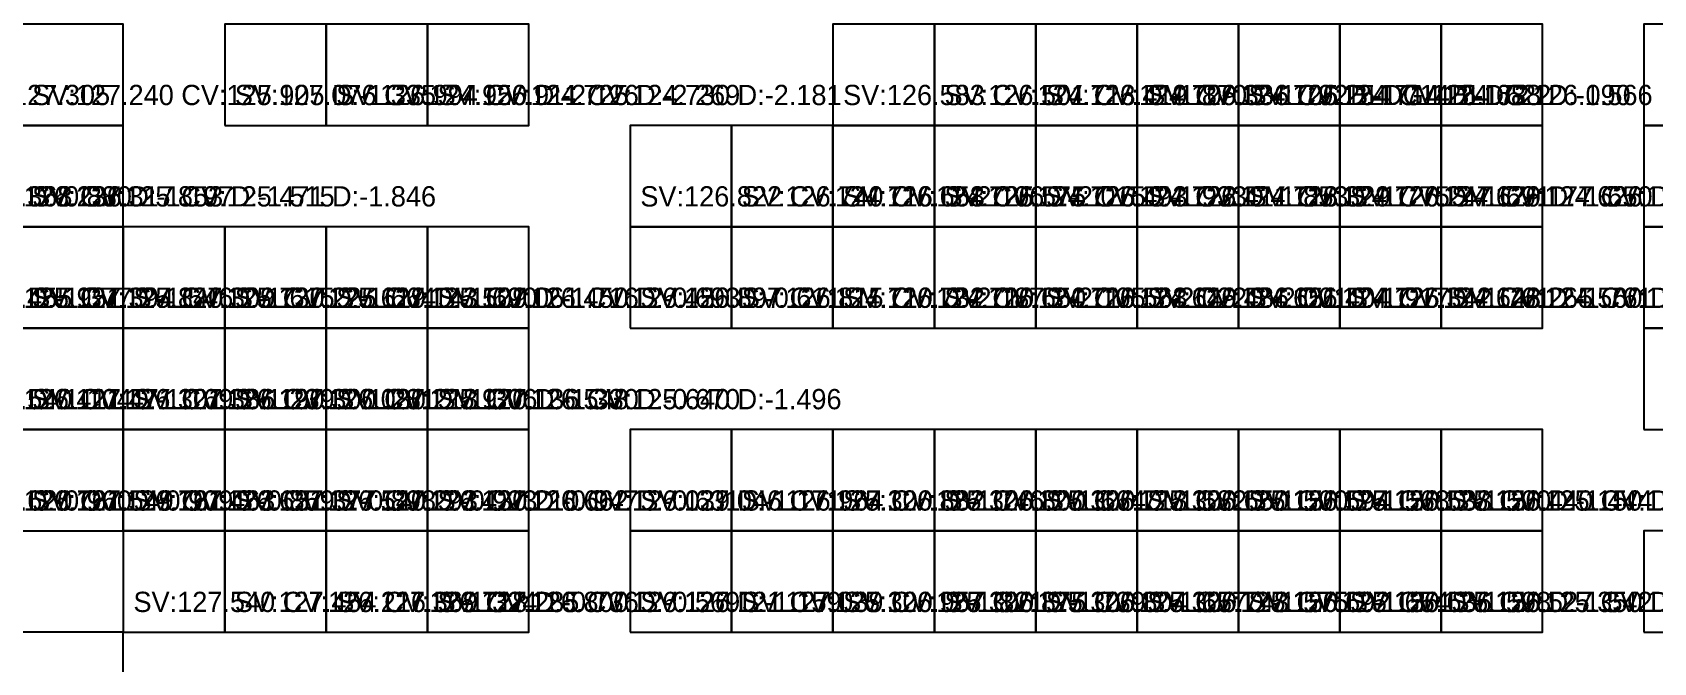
# Model space of a CAD drawing. Header units: metres. Extents: x 287857 to 287981, y 62957 to 63018.
# Drawn here: x 287920.03 to 287936.02, y 62985.53 to 62991.75 of the extents above; entities that cross this region are included whole.
import ezdxf

# ---------------------------------------------------------------- set-up
doc = ezdxf.new("R2010")
doc.units = ezdxf.units.M
for name, color, linetype, true_color in [('CORR-BLDG-TXT', 7, 'Continuous', 0xfacc15), ('CORR-BUILDING', 7, 'Continuous', 0xfacc15), ('CORR-CUT', 7, 'Continuous', 0x3b82f6), ('CORR-DIFF-TXT', 7, 'Continuous', 0xffffff)]:
    doc.layers.add(name, color=color, linetype=linetype, true_color=true_color)

msp = doc.modelspace()

# ---------------------------------------------------------------- linework, layer by layer
at = {"layer": 'CORR-BUILDING'}
for points in [[(287932.925, 62990.831, 126.172), (287933.925, 62990.831, 126.172), (287933.925, 62991.831, 126.172), (287932.925, 62991.831, 126.172), (287932.925, 62990.831, 126.172)], [(287933.925, 62990.831, 126.09), (287934.925, 62990.831, 126.09), (287934.925, 62991.831, 126.09), (287933.925, 62991.831, 126.09), (287933.925, 62990.831, 126.09)], [(287935.925, 62990.831, 125.943), (287936.925, 62990.831, 125.943), (287936.925, 62991.831, 125.943), (287935.925, 62991.831, 125.943), (287935.925, 62990.831, 125.943)]]:
    msp.add_polyline3d(points, dxfattribs=at)
at = {"layer": 'CORR-CUT'}
for points in [[(287919.925, 62990.831, 127.24), (287920.925, 62990.831, 127.24), (287920.925, 62991.831, 127.24), (287919.925, 62991.831, 127.24), (287919.925, 62990.831, 127.24)], [(287921.925, 62990.831, 127.076), (287922.925, 62990.831, 127.076), (287922.925, 62991.831, 127.076), (287921.925, 62991.831, 127.076), (287921.925, 62990.831, 127.076)], [(287922.925, 62990.831, 126.994), (287923.925, 62990.831, 126.994), (287923.925, 62991.831, 126.994), (287922.925, 62991.831, 126.994), (287922.925, 62990.831, 126.994)], [(287923.925, 62990.831, 126.911), (287924.925, 62990.831, 126.911), (287924.925, 62991.831, 126.911), (287923.925, 62991.831, 126.911), (287923.925, 62990.831, 126.911)], [(287927.925, 62990.831, 126.583), (287928.925, 62990.831, 126.583), (287928.925, 62991.831, 126.583), (287927.925, 62991.831, 126.583), (287927.925, 62990.831, 126.583)], [(287928.925, 62990.831, 126.501), (287929.925, 62990.831, 126.501), (287929.925, 62991.831, 126.501), (287928.925, 62991.831, 126.501), (287928.925, 62990.831, 126.501)], [(287929.925, 62990.831, 126.419), (287930.925, 62990.831, 126.419), (287930.925, 62991.831, 126.419), (287929.925, 62991.831, 126.419), (287929.925, 62990.831, 126.419)], [(287930.925, 62990.831, 126.336), (287931.925, 62990.831, 126.336), (287931.925, 62991.831, 126.336), (287930.925, 62991.831, 126.336), (287930.925, 62990.831, 126.336)], [(287931.925, 62990.831, 126.254), (287932.925, 62990.831, 126.254), (287932.925, 62991.831, 126.254), (287931.925, 62991.831, 126.254), (287931.925, 62990.831, 126.254)], [(287919.925, 62989.831, 127.317), (287920.925, 62989.831, 127.317), (287920.925, 62990.831, 127.317), (287919.925, 62990.831, 127.317), (287919.925, 62989.831, 127.317)], [(287925.925, 62989.831, 126.822), (287926.925, 62989.831, 126.822), (287926.925, 62990.831, 126.822), (287925.925, 62990.831, 126.822), (287925.925, 62989.831, 126.822)], [(287926.925, 62989.831, 126.74), (287927.925, 62989.831, 126.74), (287927.925, 62990.831, 126.74), (287926.925, 62990.831, 126.74), (287926.925, 62989.831, 126.74)], [(287927.925, 62989.831, 126.658), (287928.925, 62989.831, 126.658), (287928.925, 62990.831, 126.658), (287927.925, 62990.831, 126.658), (287927.925, 62989.831, 126.658)], [(287928.925, 62989.831, 126.575), (287929.925, 62989.831, 126.575), (287929.925, 62990.831, 126.575), (287928.925, 62990.831, 126.575), (287928.925, 62989.831, 126.575)], [(287929.925, 62989.831, 126.493), (287930.925, 62989.831, 126.493), (287930.925, 62990.831, 126.493), (287929.925, 62990.831, 126.493), (287929.925, 62989.831, 126.493)], [(287930.925, 62989.831, 126.411), (287931.925, 62989.831, 126.411), (287931.925, 62990.831, 126.411), (287930.925, 62990.831, 126.411), (287930.925, 62989.831, 126.411)], [(287931.925, 62989.831, 126.329), (287932.925, 62989.831, 126.329), (287932.925, 62990.831, 126.329), (287931.925, 62990.831, 126.329), (287931.925, 62989.831, 126.329)], [(287932.925, 62989.831, 126.247), (287933.925, 62989.831, 126.247), (287933.925, 62990.831, 126.247), (287932.925, 62990.831, 126.247), (287932.925, 62989.831, 126.247)], [(287933.925, 62989.831, 126.177), (287934.925, 62989.831, 126.177), (287934.925, 62990.831, 126.177), (287933.925, 62990.831, 126.177), (287933.925, 62989.831, 126.177)], [(287935.925, 62989.831, 126.011), (287936.925, 62989.831, 126.011), (287936.925, 62990.831, 126.011), (287935.925, 62990.831, 126.011), (287935.925, 62989.831, 126.011)], [(287919.925, 62988.831, 127.394), (287920.925, 62988.831, 127.394), (287920.925, 62989.831, 127.394), (287919.925, 62989.831, 127.394), (287919.925, 62988.831, 127.394)], [(287920.925, 62988.831, 127.309), (287921.925, 62988.831, 127.309), (287921.925, 62989.831, 127.309), (287920.925, 62989.831, 127.309), (287920.925, 62988.831, 127.309)], [(287921.925, 62988.831, 127.225), (287922.925, 62988.831, 127.225), (287922.925, 62989.831, 127.225), (287921.925, 62989.831, 127.225), (287921.925, 62988.831, 127.225)], [(287922.925, 62988.831, 127.143), (287923.925, 62988.831, 127.143), (287923.925, 62989.831, 127.143), (287922.925, 62989.831, 127.143), (287922.925, 62988.831, 127.143)], [(287923.925, 62988.831, 127.061), (287924.925, 62988.831, 127.061), (287924.925, 62989.831, 127.061), (287923.925, 62989.831, 127.061), (287923.925, 62988.831, 127.061)], [(287925.925, 62988.831, 126.897), (287926.925, 62988.831, 126.897), (287926.925, 62989.831, 126.897), (287925.925, 62989.831, 126.897), (287925.925, 62988.831, 126.897)], [(287926.925, 62988.831, 126.815), (287927.925, 62988.831, 126.815), (287927.925, 62989.831, 126.815), (287926.925, 62989.831, 126.815), (287926.925, 62988.831, 126.815)], [(287927.925, 62988.831, 126.732), (287928.925, 62988.831, 126.732), (287928.925, 62989.831, 126.732), (287927.925, 62989.831, 126.732), (287927.925, 62988.831, 126.732)], [(287928.925, 62988.831, 126.65), (287929.925, 62988.831, 126.65), (287929.925, 62989.831, 126.65), (287928.925, 62989.831, 126.65), (287928.925, 62988.831, 126.65)], [(287929.925, 62988.831, 126.568), (287930.925, 62988.831, 126.568), (287930.925, 62989.831, 126.568), (287929.925, 62989.831, 126.568), (287929.925, 62988.831, 126.568)], [(287930.925, 62988.831, 126.486), (287931.925, 62988.831, 126.486), (287931.925, 62989.831, 126.486), (287930.925, 62989.831, 126.486), (287930.925, 62988.831, 126.486)], [(287931.925, 62988.831, 126.404), (287932.925, 62988.831, 126.404), (287932.925, 62989.831, 126.404), (287931.925, 62989.831, 126.404), (287931.925, 62988.831, 126.404)], [(287932.925, 62988.831, 126.342), (287933.925, 62988.831, 126.342), (287933.925, 62989.831, 126.342), (287932.925, 62989.831, 126.342), (287932.925, 62988.831, 126.342)], [(287933.925, 62988.831, 126.265), (287934.925, 62988.831, 126.265), (287934.925, 62989.831, 126.265), (287933.925, 62989.831, 126.265), (287933.925, 62988.831, 126.265)], [(287935.925, 62988.831, 126.079), (287936.925, 62988.831, 126.079), (287936.925, 62989.831, 126.079), (287935.925, 62989.831, 126.079), (287935.925, 62988.831, 126.079)], [(287919.925, 62987.831, 127.471), (287920.925, 62987.831, 127.471), (287920.925, 62988.831, 127.471), (287919.925, 62988.831, 127.471), (287919.925, 62987.831, 127.471)], [(287920.925, 62987.831, 127.386), (287921.925, 62987.831, 127.386), (287921.925, 62988.831, 127.386), (287920.925, 62988.831, 127.386), (287920.925, 62987.831, 127.386)], [(287921.925, 62987.831, 127.3), (287922.925, 62987.831, 127.3), (287922.925, 62988.831, 127.3), (287921.925, 62988.831, 127.3), (287921.925, 62987.831, 127.3)], [(287922.925, 62987.831, 127.218), (287923.925, 62987.831, 127.218), (287923.925, 62988.831, 127.218), (287922.925, 62988.831, 127.218), (287922.925, 62987.831, 127.218)], [(287923.925, 62987.831, 127.136), (287924.925, 62987.831, 127.136), (287924.925, 62988.831, 127.136), (287923.925, 62988.831, 127.136), (287923.925, 62987.831, 127.136)], [(287935.925, 62987.831, 126.155), (287936.925, 62987.831, 126.155), (287936.925, 62988.831, 126.155), (287935.925, 62988.831, 126.155), (287935.925, 62987.831, 126.155)], [(287919.925, 62986.831, 127.549), (287920.925, 62986.831, 127.549), (287920.925, 62987.831, 127.549), (287919.925, 62987.831, 127.549), (287919.925, 62986.831, 127.549)], [(287920.925, 62986.831, 127.463), (287921.925, 62986.831, 127.463), (287921.925, 62987.831, 127.463), (287920.925, 62987.831, 127.463), (287920.925, 62986.831, 127.463)], [(287921.925, 62986.831, 127.377), (287922.925, 62986.831, 127.377), (287922.925, 62987.831, 127.377), (287921.925, 62987.831, 127.377), (287921.925, 62986.831, 127.377)], [(287922.925, 62986.831, 127.293), (287923.925, 62986.831, 127.293), (287923.925, 62987.831, 127.293), (287922.925, 62987.831, 127.293), (287922.925, 62986.831, 127.293)], [(287923.925, 62986.831, 127.21), (287924.925, 62986.831, 127.21), (287924.925, 62987.831, 127.21), (287923.925, 62987.831, 127.21), (287923.925, 62986.831, 127.21)], [(287925.925, 62986.831, 127.046), (287926.925, 62986.831, 127.046), (287926.925, 62987.831, 127.046), (287925.925, 62987.831, 127.046), (287925.925, 62986.831, 127.046)], [(287926.925, 62986.831, 126.964), (287927.925, 62986.831, 126.964), (287927.925, 62987.831, 126.964), (287926.925, 62987.831, 126.964), (287926.925, 62986.831, 126.964)], [(287927.925, 62986.831, 126.882), (287928.925, 62986.831, 126.882), (287928.925, 62987.831, 126.882), (287927.925, 62987.831, 126.882), (287927.925, 62986.831, 126.882)], [(287928.925, 62986.831, 126.8), (287929.925, 62986.831, 126.8), (287929.925, 62987.831, 126.8), (287928.925, 62987.831, 126.8), (287928.925, 62986.831, 126.8)], [(287929.925, 62986.831, 126.718), (287930.925, 62986.831, 126.718), (287930.925, 62987.831, 126.718), (287929.925, 62987.831, 126.718), (287929.925, 62986.831, 126.718)], [(287930.925, 62986.831, 126.65), (287931.925, 62986.831, 126.65), (287931.925, 62987.831, 126.65), (287930.925, 62987.831, 126.65), (287930.925, 62986.831, 126.65)], [(287931.925, 62986.831, 126.594), (287932.925, 62986.831, 126.594), (287932.925, 62987.831, 126.594), (287931.925, 62987.831, 126.594), (287931.925, 62986.831, 126.594)], [(287932.925, 62986.831, 126.538), (287933.925, 62986.831, 126.538), (287933.925, 62987.831, 126.538), (287932.925, 62987.831, 126.538), (287932.925, 62986.831, 126.538)], [(287933.925, 62986.831, 126.44), (287934.925, 62986.831, 126.44), (287934.925, 62987.831, 126.44), (287933.925, 62987.831, 126.44), (287933.925, 62986.831, 126.44)], [(287920.925, 62985.831, 127.54), (287921.925, 62985.831, 127.54), (287921.925, 62986.831, 127.54), (287920.925, 62986.831, 127.54), (287920.925, 62985.831, 127.54)], [(287921.925, 62985.831, 127.454), (287922.925, 62985.831, 127.454), (287922.925, 62986.831, 127.454), (287921.925, 62986.831, 127.454), (287921.925, 62985.831, 127.454)], [(287922.925, 62985.831, 127.369), (287923.925, 62985.831, 127.369), (287923.925, 62986.831, 127.369), (287922.925, 62986.831, 127.369), (287922.925, 62985.831, 127.369)], [(287923.925, 62985.831, 127.285), (287924.925, 62985.831, 127.285), (287924.925, 62986.831, 127.285), (287923.925, 62986.831, 127.285), (287923.925, 62985.831, 127.285)], [(287925.925, 62985.831, 127.121), (287926.925, 62985.831, 127.121), (287926.925, 62986.831, 127.121), (287925.925, 62986.831, 127.121), (287925.925, 62985.831, 127.121)], [(287926.925, 62985.831, 127.039), (287927.925, 62985.831, 127.039), (287927.925, 62986.831, 127.039), (287926.925, 62986.831, 127.039), (287926.925, 62985.831, 127.039)], [(287927.925, 62985.831, 126.957), (287928.925, 62985.831, 126.957), (287928.925, 62986.831, 126.957), (287927.925, 62986.831, 126.957), (287927.925, 62985.831, 126.957)], [(287928.925, 62985.831, 126.875), (287929.925, 62985.831, 126.875), (287929.925, 62986.831, 126.875), (287928.925, 62986.831, 126.875), (287928.925, 62985.831, 126.875)], [(287929.925, 62985.831, 126.804), (287930.925, 62985.831, 126.804), (287930.925, 62986.831, 126.804), (287929.925, 62986.831, 126.804), (287929.925, 62985.831, 126.804)], [(287930.925, 62985.831, 126.748), (287931.925, 62985.831, 126.748), (287931.925, 62986.831, 126.748), (287930.925, 62986.831, 126.748), (287930.925, 62985.831, 126.748)], [(287931.925, 62985.831, 126.692), (287932.925, 62985.831, 126.692), (287932.925, 62986.831, 126.692), (287931.925, 62986.831, 126.692), (287931.925, 62985.831, 126.692)], [(287932.925, 62985.831, 126.636), (287933.925, 62985.831, 126.636), (287933.925, 62986.831, 126.636), (287932.925, 62986.831, 126.636), (287932.925, 62985.831, 126.636)], [(287933.925, 62985.831, 126.527), (287934.925, 62985.831, 126.527), (287934.925, 62986.831, 126.527), (287933.925, 62986.831, 126.527), (287933.925, 62985.831, 126.527)], [(287935.925, 62985.831, 126.326), (287936.925, 62985.831, 126.326), (287936.925, 62986.831, 126.326), (287935.925, 62986.831, 126.326), (287935.925, 62985.831, 126.326)], [(287919.925, 62984.831, 127.703), (287920.925, 62984.831, 127.703), (287920.925, 62985.831, 127.703), (287919.925, 62985.831, 127.703), (287919.925, 62984.831, 127.703)]]:
    msp.add_polyline3d(points, dxfattribs=at)

# ---------------------------------------------------------------- texts
at = {"layer": 'CORR-BLDG-TXT'}
for s, p in [('BLDG 127.305', (287919.025, 62991.031, 127.305)), ('BLDG 126.172', (287933.025, 62991.031, 126.172)), ('BLDG 126.090', (287934.025, 62991.031, 126.09))]:
    msp.add_text(s, height=0.2, dxfattribs=at).set_placement(p)
at = {"layer": 'CORR-DIFF-TXT'}
for s, p in [('SV:127.240 CV:125.905 D:-1.335', (287920.025, 62991.031, 127.24)), ('SV:127.076 CV:124.950 D:-2.126', (287922.025, 62991.031, 127.076)), ('SV:126.994 CV:124.725 D:-2.269', (287923.025, 62991.031, 126.994)), ('SV:126.911 CV:124.730 D:-2.181', (287924.025, 62991.031, 126.911)), ('SV:126.583 CV:124.713 D:-1.870', (287928.025, 62991.031, 126.583)), ('SV:126.501 CV:124.709 D:-1.792', (287929.025, 62991.031, 126.501)), ('SV:126.419 CV:124.705 D:-1.714', (287930.025, 62991.031, 126.419)), ('SV:126.336 CV:124.714 D:-1.622', (287931.025, 62991.031, 126.336)), ('SV:126.254 CV:124.688 D:-1.566', (287932.025, 62991.031, 126.254)), ('SV:127.498 CV:126.618 D:-0.880', (287917.025, 62990.031, 127.498)), ('SV:127.433 CV:126.236 D:-1.197', (287918.025, 62990.031, 127.433)), ('SV:127.368 CV:125.853 D:-1.515', (287919.025, 62990.031, 127.368)), ('SV:127.317 CV:125.471 D:-1.846', (287920.025, 62990.031, 127.317)), ('SV:126.822 CV:124.716 D:-2.106', (287926.025, 62990.031, 126.822)), ('SV:126.740 CV:124.725 D:-2.015', (287927.025, 62990.031, 126.74)), ('SV:126.658 CV:124.725 D:-1.933', (287928.025, 62990.031, 126.658)), ('SV:126.575 CV:124.722 D:-1.853', (287929.025, 62990.031, 126.575)), ('SV:126.493 CV:124.718 D:-1.775', (287930.025, 62990.031, 126.493)), ('SV:126.411 CV:124.720 D:-1.691', (287931.025, 62990.031, 126.411)), ('SV:126.329 CV:124.679 D:-1.650', (287932.025, 62990.031, 126.329)), ('SV:126.247 CV:124.626 D:-1.621', (287933.025, 62990.031, 126.247)), ('SV:126.177 CV:124.575 D:-1.602', (287934.025, 62990.031, 126.177)), ('SV:127.561 CV:126.184 D:-1.377', (287917.025, 62989.031, 127.561)), ('SV:127.497 CV:125.951 D:-1.546', (287918.025, 62989.031, 127.497)), ('SV:127.455 CV:125.840 D:-1.615', (287919.025, 62989.031, 127.455)), ('SV:127.394 CV:125.730 D:-1.664', (287920.025, 62989.031, 127.394)), ('SV:127.309 CV:125.619 D:-1.690', (287921.025, 62989.031, 127.309)), ('SV:127.225 CV:125.509 D:-1.716', (287922.025, 62989.031, 127.225)), ('SV:127.143 CV:126.450 D:-0.693', (287923.025, 62989.031, 127.143)), ('SV:127.061 CV:126.450 D:-0.611', (287924.025, 62989.031, 127.061)), ('SV:126.897 CV:124.710 D:-2.187', (287926.025, 62989.031, 126.897)), ('SV:126.815 CV:124.710 D:-2.105', (287927.025, 62989.031, 126.815)), ('SV:126.732 CV:124.710 D:-2.022', (287928.025, 62989.031, 126.732)), ('SV:126.650 CV:124.649 D:-2.001', (287929.025, 62989.031, 126.65)), ('SV:126.568 CV:124.651 D:-1.917', (287930.025, 62989.031, 126.568)), ('SV:126.486 CV:124.725 D:-1.761', (287931.025, 62989.031, 126.486)), ('SV:126.404 CV:124.643 D:-1.761', (287932.025, 62989.031, 126.404)), ('SV:126.342 CV:124.560 D:-1.782', (287933.025, 62989.031, 126.342)), ('SV:126.265 CV:124.560 D:-1.705', (287934.025, 62989.031, 126.265)), ('SV:127.625 CV:126.521 D:-1.104', (287917.025, 62988.031, 127.625)), ('SV:127.580 CV:126.411 D:-1.169', (287918.025, 62988.031, 127.58)), ('SV:127.540 CV:126.301 D:-1.239', (287919.025, 62988.031, 127.54)), ('SV:127.471 CV:126.190 D:-1.281', (287920.025, 62988.031, 127.471)), ('SV:127.386 CV:126.080 D:-1.306', (287921.025, 62988.031, 127.386)), ('SV:127.300 CV:125.970 D:-1.330', (287922.025, 62988.031, 127.3)), ('SV:127.218 CV:126.548 D:-0.670', (287923.025, 62988.031, 127.218)), ('SV:127.136 CV:125.640 D:-1.496', (287924.025, 62988.031, 127.136)), ('SV:127.705 CV:126.745 D:-0.960', (287917.025, 62987.031, 127.705)), ('SV:127.670 CV:126.761 D:-0.909', (287918.025, 62987.031, 127.67)), ('SV:127.620 CV:126.761 D:-0.859', (287919.025, 62987.031, 127.62)), ('SV:127.549 CV:126.651 D:-0.898', (287920.025, 62987.031, 127.549)), ('SV:127.463 CV:126.540 D:-0.923', (287921.025, 62987.031, 127.463)), ('SV:127.377 CV:126.430 D:-0.947', (287922.025, 62987.031, 127.377)), ('SV:127.293 CV:126.662 D:-0.631', (287923.025, 62987.031, 127.293)), ('SV:127.210 CV:126.039 D:-1.171', (287924.025, 62987.031, 127.21)), ('SV:127.046 CV:125.300 D:-1.746', (287926.025, 62987.031, 127.046)), ('SV:126.964 CV:125.300 D:-1.664', (287927.025, 62987.031, 126.964)), ('SV:126.882 CV:125.300 D:-1.582', (287928.025, 62987.031, 126.882)), ('SV:126.800 CV:125.300 D:-1.500', (287929.025, 62987.031, 126.8)), ('SV:126.718 CV:125.150 D:-1.568', (287930.025, 62987.031, 126.718)), ('SV:126.650 CV:125.150 D:-1.500', (287931.025, 62987.031, 126.65)), ('SV:126.594 CV:125.150 D:-1.444', (287932.025, 62987.031, 126.594)), ('SV:126.538 CV:125.150 D:-1.388', (287933.025, 62987.031, 126.538)), ('SV:126.440 CV:125.150 D:-1.290', (287934.025, 62987.031, 126.44)), ('SV:127.540 CV:126.216 D:-1.324', (287921.025, 62986.031, 127.54)), ('SV:127.454 CV:126.718 D:-0.736', (287922.025, 62986.031, 127.454)), ('SV:127.369 CV:126.800 D:-0.569', (287923.025, 62986.031, 127.369)), ('SV:127.285 CV:126.126 D:-1.159', (287924.025, 62986.031, 127.285)), ('SV:127.121 CV:125.300 D:-1.821', (287926.025, 62986.031, 127.121)), ('SV:127.039 CV:125.300 D:-1.739', (287927.025, 62986.031, 127.039)), ('SV:126.957 CV:125.300 D:-1.657', (287928.025, 62986.031, 126.957)), ('SV:126.875 CV:125.300 D:-1.575', (287929.025, 62986.031, 126.875)), ('SV:126.804 CV:125.150 D:-1.654', (287930.025, 62986.031, 126.804)), ('SV:126.748 CV:125.150 D:-1.598', (287931.025, 62986.031, 126.748)), ('SV:126.692 CV:125.150 D:-1.542', (287932.025, 62986.031, 126.692)), ('SV:126.636 CV:125.350 D:-1.286', (287933.025, 62986.031, 126.636)), ('SV:126.527 CV:125.150 D:-1.377', (287934.025, 62986.031, 126.527))]:
    msp.add_text(s, height=0.2, dxfattribs=at).set_placement(p)

doc.saveas('drawing.dxf')
